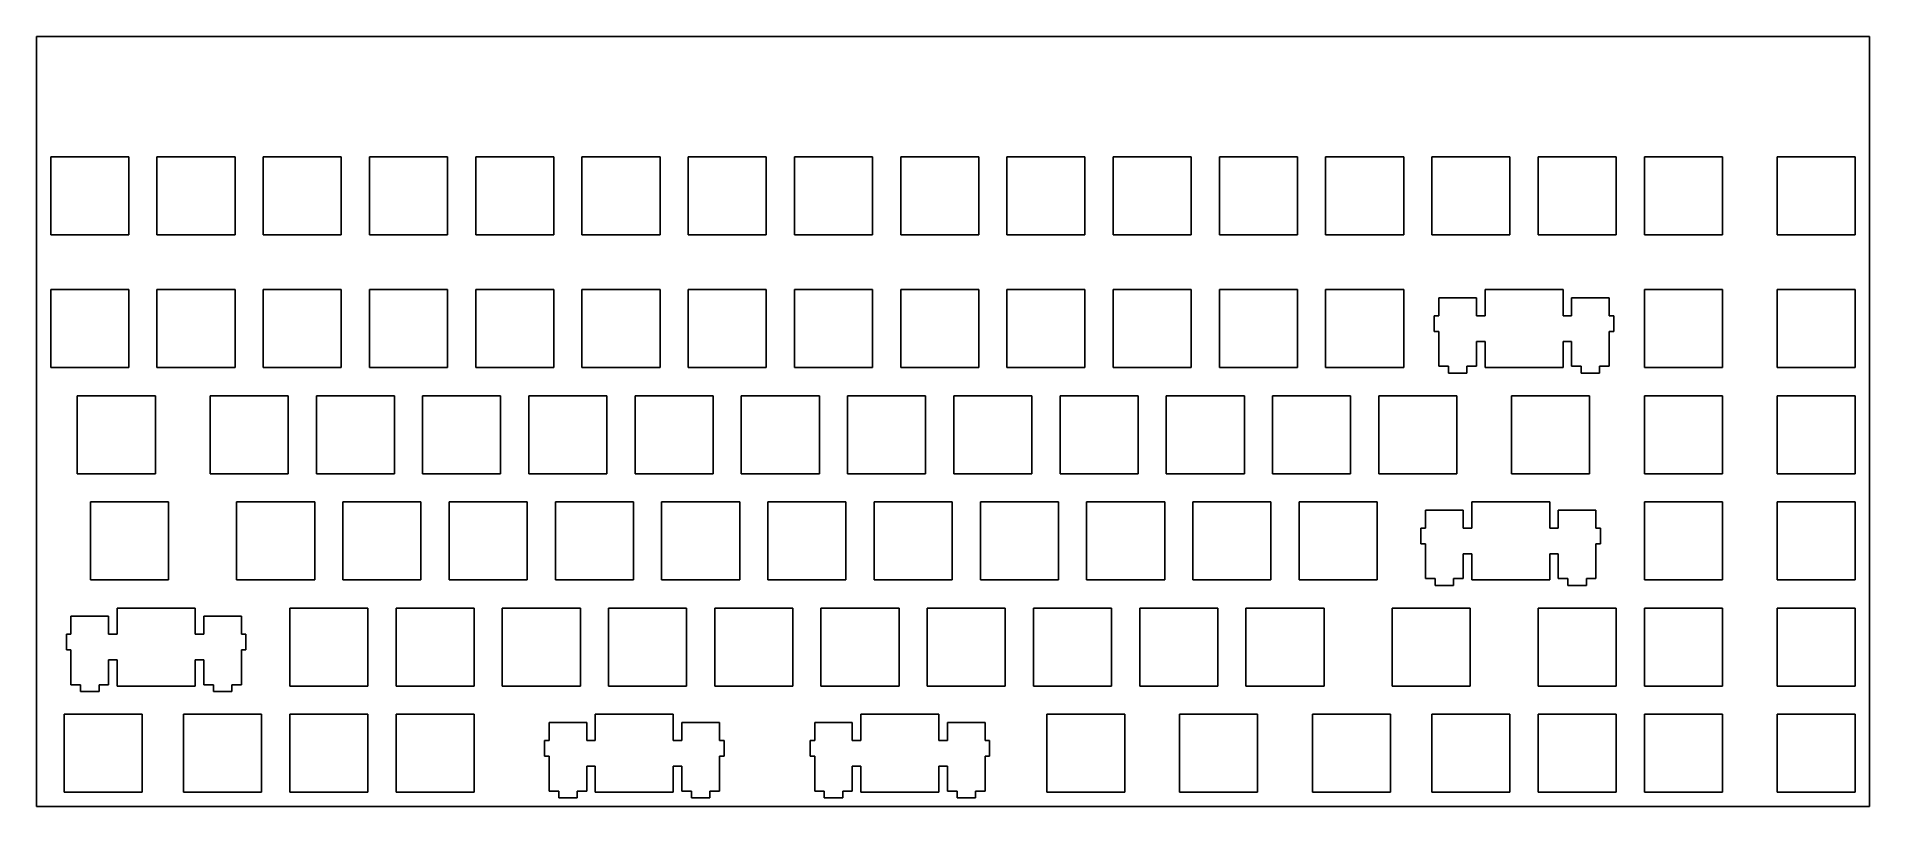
# Model space of a CAD drawing. Extents: x 0 to 329, y 0 to 139.
import ezdxf

# ---------------------------------------------------------------- set-up
doc = ezdxf.new("R2010")
doc.units = 0
doc.layers.get('0').update_dxf_attribs({"linetype": 'CONTINUOUS'})

msp = doc.modelspace()

# ---------------------------------------------------------------- linework, layer by layer
at = {"color": 0}
for p, q in [((0.09508, 138.546), (328.708, 138.546)), ((0.09508, 0.43408), (0.09508, 138.546)), ((328.708, 138.546), (328.708, 0.43408)), ((2.61965, 116.972), (16.6192, 116.972)), ((2.61965, 102.973), (2.61965, 116.972)), ((16.6192, 116.972), (16.6192, 102.973)), ((21.6697, 116.972), (35.669, 116.972)), ((21.6697, 102.973), (21.6697, 116.972)), ((35.669, 116.972), (35.669, 102.973)), ((40.7197, 116.972), (54.719, 116.972)), ((40.7197, 102.973), (40.7197, 116.972)), ((54.719, 116.972), (54.719, 102.973)), ((59.7697, 116.972), (73.769, 116.972)), ((59.7697, 102.973), (59.7697, 116.972)), ((73.769, 116.972), (73.769, 102.973)), ((78.8197, 116.972), (92.819, 116.972)), ((78.8197, 102.973), (78.8197, 116.972)), ((92.819, 116.972), (92.819, 102.973)), ((97.8683, 116.972), (111.869, 116.972)), ((97.8683, 102.973), (97.8683, 116.972)), ((111.869, 116.972), (111.869, 102.973)), ((116.918, 116.972), (130.919, 116.972)), ((116.918, 102.973), (116.918, 116.972)), ((130.919, 116.972), (130.919, 102.973)), ((135.97, 116.972), (149.969, 116.972)), ((135.97, 102.973), (135.97, 116.972)), ((149.969, 116.972), (149.969, 102.973)), ((155.02, 116.972), (169.019, 116.972)), ((155.02, 102.973), (155.02, 116.972)), ((169.019, 116.972), (169.019, 102.973)), ((174.07, 116.972), (188.069, 116.972)), ((174.07, 102.973), (174.07, 116.972)), ((188.069, 116.972), (188.069, 102.973)), ((193.12, 116.972), (207.119, 116.972)), ((193.12, 102.973), (193.12, 116.972)), ((207.119, 116.972), (207.119, 102.973)), ((212.17, 116.972), (226.169, 116.972)), ((212.17, 102.973), (212.17, 116.972)), ((226.169, 116.972), (226.169, 102.973)), ((231.22, 116.972), (245.219, 116.972)), ((231.22, 102.973), (231.22, 116.972)), ((245.219, 116.972), (245.219, 102.973)), ((250.27, 116.972), (264.269, 116.972)), ((250.27, 102.973), (250.27, 116.972)), ((264.269, 116.972), (264.269, 102.973)), ((269.32, 116.972), (283.319, 116.972)), ((269.32, 102.973), (269.32, 116.972)), ((283.319, 116.972), (283.319, 102.973)), ((288.37, 116.972), (302.369, 116.972)), ((288.37, 102.973), (288.37, 116.972)), ((302.369, 116.972), (302.369, 102.973)), ((312.182, 116.972), (326.182, 116.972)), ((312.182, 102.973), (312.182, 116.972)), ((326.182, 116.972), (326.182, 102.973)), ((16.6192, 102.973), (2.61965, 102.973)), ((35.669, 102.973), (21.6697, 102.973)), ((54.719, 102.973), (40.7197, 102.973)), ((73.769, 102.973), (59.7697, 102.973)), ((92.819, 102.973), (78.8197, 102.973)), ((111.869, 102.973), (97.8683, 102.973)), ((130.919, 102.973), (116.918, 102.973)), ((149.969, 102.973), (135.97, 102.973)), ((169.019, 102.973), (155.02, 102.973)), ((188.069, 102.973), (174.07, 102.973)), ((207.119, 102.973), (193.12, 102.973)), ((226.169, 102.973), (212.17, 102.973)), ((245.219, 102.973), (231.22, 102.973)), ((264.269, 102.973), (250.27, 102.973)), ((283.319, 102.973), (269.32, 102.973)), ((302.369, 102.973), (288.37, 102.973)), ((326.182, 102.973), (312.182, 102.973)), ((2.61965, 93.1594), (16.6192, 93.1594)), ((2.61965, 79.1602), (2.61965, 93.1594)), ((16.6192, 93.1594), (16.6192, 79.1602)), ((21.6697, 93.1594), (35.669, 93.1594)), ((21.6697, 79.1602), (21.6697, 93.1594)), ((35.669, 93.1594), (35.669, 79.1602)), ((40.7197, 93.1594), (54.719, 93.1594)), ((40.7197, 79.1602), (40.7197, 93.1594)), ((54.719, 93.1594), (54.719, 79.1602)), ((59.7697, 93.1594), (73.769, 93.1594)), ((59.7697, 79.1602), (59.7697, 93.1594)), ((73.769, 93.1594), (73.769, 79.1602)), ((78.8197, 93.1594), (92.819, 93.1594)), ((78.8197, 79.1602), (78.8197, 93.1594)), ((92.819, 93.1594), (92.819, 79.1602)), ((97.8683, 93.1594), (111.869, 93.1594)), ((97.8683, 79.1602), (97.8683, 93.1594)), ((111.869, 93.1594), (111.869, 79.1602)), ((116.918, 93.1594), (130.919, 93.1594)), ((116.918, 79.1602), (116.918, 93.1594)), ((130.919, 93.1594), (130.919, 79.1602)), ((135.97, 93.1594), (149.969, 93.1594)), ((135.97, 79.1602), (135.97, 93.1594)), ((149.969, 93.1594), (149.969, 79.1602)), ((155.02, 93.1594), (169.019, 93.1594)), ((155.02, 79.1602), (155.02, 93.1594)), ((169.019, 93.1594), (169.019, 79.1602)), ((174.07, 93.1594), (188.069, 93.1594)), ((174.07, 79.1602), (174.07, 93.1594)), ((188.069, 93.1594), (188.069, 79.1602)), ((193.12, 93.1594), (207.119, 93.1594)), ((193.12, 79.1602), (193.12, 93.1594)), ((207.119, 93.1594), (207.119, 79.1602)), ((212.17, 93.1594), (226.169, 93.1594)), ((212.17, 79.1602), (212.17, 93.1594)), ((226.169, 93.1594), (226.169, 79.1602)), ((231.22, 93.1594), (245.219, 93.1594)), ((231.22, 79.1602), (231.22, 93.1594)), ((245.219, 93.1594), (245.219, 79.1602)), ((259.795, 93.1594), (259.795, 88.4604)), ((273.794, 93.1594), (259.795, 93.1594)), ((273.794, 88.4604), (273.794, 93.1594)), ((288.37, 93.1594), (302.369, 93.1594)), ((288.37, 79.1602), (288.37, 93.1594)), ((302.369, 93.1594), (302.369, 79.1602)), ((312.182, 93.1594), (326.182, 93.1594)), ((312.182, 79.1602), (312.182, 93.1594)), ((326.182, 93.1594), (326.182, 79.1602)), ((258.269, 91.6905), (251.52, 91.6905)), ((251.52, 91.6905), (251.52, 88.4604)), ((258.269, 88.4604), (258.269, 91.6905)), ((282.069, 91.6905), (275.32, 91.6905)), ((275.32, 91.6905), (275.32, 88.4604)), ((282.069, 88.4604), (282.069, 91.6905)), ((251.52, 88.4604), (250.694, 88.4604)), ((250.694, 88.4604), (250.694, 85.6601)), ((250.694, 85.6601), (251.52, 85.6601)), ((251.52, 85.6601), (251.52, 79.3902)), ((259.795, 88.4604), (258.269, 88.4604)), ((275.32, 88.4604), (273.794, 88.4604)), ((282.895, 88.4604), (282.069, 88.4604)), ((282.069, 79.3902), (282.069, 85.6601)), ((282.069, 85.6601), (282.895, 85.6601)), ((282.895, 85.6601), (282.895, 88.4604)), ((258.269, 79.3902), (258.269, 83.8606)), ((258.269, 83.8606), (259.795, 83.8606)), ((259.795, 83.8606), (259.795, 79.1602)), ((273.794, 79.1602), (273.794, 83.8606)), ((273.794, 83.8606), (275.32, 83.8606)), ((275.32, 83.8606), (275.32, 79.3902)), ((16.6192, 79.1602), (2.61965, 79.1602)), ((35.669, 79.1602), (21.6697, 79.1602)), ((54.719, 79.1602), (40.7197, 79.1602)), ((73.769, 79.1602), (59.7697, 79.1602)), ((92.819, 79.1602), (78.8197, 79.1602)), ((111.869, 79.1602), (97.8683, 79.1602)), ((130.919, 79.1602), (116.918, 79.1602)), ((149.969, 79.1602), (135.97, 79.1602)), ((169.019, 79.1602), (155.02, 79.1602)), ((188.069, 79.1602), (174.07, 79.1602)), ((207.119, 79.1602), (193.12, 79.1602)), ((226.169, 79.1602), (212.17, 79.1602)), ((245.219, 79.1602), (231.22, 79.1602)), ((251.52, 79.3902), (253.243, 79.3902)), ((253.243, 79.3902), (253.243, 78.19)), ((256.544, 78.19), (256.544, 79.3902)), ((256.544, 79.3902), (258.269, 79.3902)), ((259.795, 79.1602), (273.794, 79.1602)), ((275.32, 79.3902), (277.045, 79.3902)), ((277.045, 79.3902), (277.045, 78.19)), ((280.344, 78.19), (280.344, 79.3902)), ((280.344, 79.3902), (282.069, 79.3902)), ((302.369, 79.1602), (288.37, 79.1602)), ((326.182, 79.1602), (312.182, 79.1602)), ((253.243, 78.19), (256.544, 78.19)), ((277.045, 78.19), (280.344, 78.19)), ((7.38216, 74.1094), (21.3817, 74.1094)), ((7.38216, 60.1102), (7.38216, 74.1094)), ((21.3817, 74.1094), (21.3817, 60.1102)), ((31.1947, 74.1094), (45.194, 74.1094)), ((31.1947, 60.1102), (31.1947, 74.1094)), ((45.194, 74.1094), (45.194, 60.1102)), ((50.2447, 74.1094), (64.244, 74.1094)), ((50.2447, 60.1102), (50.2447, 74.1094)), ((64.244, 74.1094), (64.244, 60.1102)), ((69.2947, 74.1094), (83.294, 74.1094)), ((69.2947, 60.1102), (69.2947, 74.1094)), ((83.294, 74.1094), (83.294, 60.1102)), ((88.3447, 74.1094), (102.344, 74.1094)), ((88.3447, 60.1102), (88.3447, 74.1094)), ((102.344, 74.1094), (102.344, 60.1102)), ((107.395, 74.1094), (121.394, 74.1094)), ((107.395, 60.1102), (107.395, 74.1094)), ((121.394, 74.1094), (121.394, 60.1102)), ((126.445, 74.1094), (140.444, 74.1094)), ((126.445, 60.1102), (126.445, 74.1094)), ((140.444, 74.1094), (140.444, 60.1102)), ((145.495, 74.1094), (159.494, 74.1094)), ((145.495, 60.1102), (145.495, 74.1094)), ((159.494, 74.1094), (159.494, 60.1102)), ((164.545, 74.1094), (178.544, 74.1094)), ((164.545, 60.1102), (164.545, 74.1094)), ((178.544, 74.1094), (178.544, 60.1102)), ((183.595, 74.1094), (197.594, 74.1094)), ((183.595, 60.1102), (183.595, 74.1094)), ((197.594, 74.1094), (197.594, 60.1102)), ((202.645, 74.1094), (216.644, 74.1094)), ((202.645, 60.1102), (202.645, 74.1094)), ((216.644, 74.1094), (216.644, 60.1102)), ((221.695, 74.1094), (235.694, 74.1094)), ((221.695, 60.1102), (221.695, 74.1094)), ((235.694, 74.1094), (235.694, 60.1102)), ((240.745, 74.1094), (254.744, 74.1094)), ((240.745, 60.1102), (240.745, 74.1094)), ((254.744, 74.1094), (254.744, 60.1102)), ((264.557, 74.1094), (278.557, 74.1094)), ((264.557, 60.1102), (264.557, 74.1094)), ((278.557, 74.1094), (278.557, 60.1102)), ((288.37, 74.1094), (302.369, 74.1094)), ((288.37, 60.1102), (288.37, 74.1094)), ((302.369, 74.1094), (302.369, 60.1102)), ((312.182, 74.1094), (326.182, 74.1094)), ((312.182, 60.1102), (312.182, 74.1094)), ((326.182, 74.1094), (326.182, 60.1102)), ((21.3817, 60.1102), (7.38216, 60.1102)), ((45.194, 60.1102), (31.1947, 60.1102)), ((64.244, 60.1102), (50.2447, 60.1102)), ((83.294, 60.1102), (69.2947, 60.1102)), ((102.344, 60.1102), (88.3447, 60.1102)), ((121.394, 60.1102), (107.395, 60.1102)), ((140.444, 60.1102), (126.445, 60.1102)), ((159.494, 60.1102), (145.495, 60.1102)), ((178.544, 60.1102), (164.545, 60.1102)), ((197.594, 60.1102), (183.595, 60.1102)), ((216.644, 60.1102), (202.645, 60.1102)), ((235.694, 60.1102), (221.695, 60.1102)), ((254.744, 60.1102), (240.745, 60.1102)), ((278.557, 60.1102), (264.557, 60.1102)), ((302.369, 60.1102), (288.37, 60.1102)), ((326.182, 60.1102), (312.182, 60.1102)), ((9.76203, 55.0594), (23.7629, 55.0594)), ((9.76203, 41.0602), (9.76203, 55.0594)), ((23.7629, 55.0594), (23.7629, 41.0602)), ((35.9572, 55.0594), (49.9565, 55.0594)), ((35.9572, 41.0602), (35.9572, 55.0594)), ((49.9565, 55.0594), (49.9565, 41.0602)), ((55.0072, 55.0594), (69.0065, 55.0594)), ((55.0072, 41.0602), (55.0072, 55.0594)), ((69.0065, 55.0594), (69.0065, 41.0602)), ((74.0572, 55.0594), (88.0565, 55.0594)), ((74.0572, 41.0602), (74.0572, 55.0594)), ((88.0565, 55.0594), (88.0565, 41.0602)), ((93.1072, 55.0594), (107.107, 55.0594)), ((93.1072, 41.0602), (93.1072, 55.0594)), ((107.107, 55.0594), (107.107, 41.0602)), ((112.157, 55.0594), (126.157, 55.0594)), ((112.157, 41.0602), (112.157, 55.0594)), ((126.157, 55.0594), (126.157, 41.0602)), ((131.207, 55.0594), (145.207, 55.0594)), ((131.207, 41.0602), (131.207, 55.0594)), ((145.207, 55.0594), (145.207, 41.0602)), ((150.257, 55.0594), (164.257, 55.0594)), ((150.257, 41.0602), (150.257, 55.0594)), ((164.257, 55.0594), (164.257, 41.0602)), ((169.307, 55.0594), (183.307, 55.0594)), ((169.307, 41.0602), (169.307, 55.0594)), ((183.307, 55.0594), (183.307, 41.0602)), ((188.357, 55.0594), (202.357, 55.0594)), ((188.357, 41.0602), (188.357, 55.0594)), ((202.357, 55.0594), (202.357, 41.0602)), ((207.407, 55.0594), (221.407, 55.0594)), ((207.407, 41.0602), (207.407, 55.0594)), ((221.407, 55.0594), (221.407, 41.0602)), ((226.457, 55.0594), (240.457, 55.0594)), ((226.457, 41.0602), (226.457, 55.0594)), ((240.457, 55.0594), (240.457, 41.0602)), ((255.888, 53.5905), (249.137, 53.5905)), ((249.137, 53.5905), (249.137, 50.3604)), ((255.888, 50.3604), (255.888, 53.5905)), ((257.412, 55.0594), (257.412, 50.3604)), ((271.413, 55.0594), (257.412, 55.0594)), ((271.413, 50.3604), (271.413, 55.0594)), ((279.688, 53.5905), (272.937, 53.5905)), ((272.937, 53.5905), (272.937, 50.3604)), ((279.688, 50.3604), (279.688, 53.5905)), ((288.37, 55.0594), (302.369, 55.0594)), ((288.37, 41.0602), (288.37, 55.0594)), ((302.369, 55.0594), (302.369, 41.0602)), ((312.182, 55.0594), (326.182, 55.0594)), ((312.182, 41.0602), (312.182, 55.0594)), ((326.182, 55.0594), (326.182, 41.0602)), ((249.137, 50.3604), (248.313, 50.3604)), ((248.313, 50.3604), (248.313, 47.5601)), ((257.412, 50.3604), (255.888, 50.3604)), ((272.937, 50.3604), (271.413, 50.3604)), ((280.512, 50.3604), (279.688, 50.3604)), ((280.512, 47.5601), (280.512, 50.3604)), ((248.313, 47.5601), (249.137, 47.5601)), ((249.137, 47.5601), (249.137, 41.2902)), ((279.688, 41.2902), (279.688, 47.5601)), ((279.688, 47.5601), (280.512, 47.5601)), ((255.888, 41.2902), (255.888, 45.7606)), ((255.888, 45.7606), (257.412, 45.7606)), ((257.412, 45.7606), (257.412, 41.0602)), ((271.413, 41.0602), (271.413, 45.7606)), ((271.413, 45.7606), (272.937, 45.7606)), ((272.937, 45.7606), (272.937, 41.2902)), ((23.7629, 41.0602), (9.76203, 41.0602)), ((49.9565, 41.0602), (35.9572, 41.0602)), ((69.0065, 41.0602), (55.0072, 41.0602)), ((88.0565, 41.0602), (74.0572, 41.0602)), ((107.107, 41.0602), (93.1072, 41.0602)), ((126.157, 41.0602), (112.157, 41.0602)), ((145.207, 41.0602), (131.207, 41.0602)), ((164.257, 41.0602), (150.257, 41.0602)), ((183.307, 41.0602), (169.307, 41.0602)), ((202.357, 41.0602), (188.357, 41.0602)), ((221.407, 41.0602), (207.407, 41.0602)), ((240.457, 41.0602), (226.457, 41.0602)), ((249.137, 41.2902), (250.862, 41.2902)), ((250.862, 41.2902), (250.862, 40.09)), ((250.862, 40.09), (254.161, 40.09)), ((254.161, 40.09), (254.161, 41.2902)), ((254.161, 41.2902), (255.888, 41.2902)), ((257.412, 41.0602), (271.413, 41.0602)), ((272.937, 41.2902), (274.662, 41.2902)), ((274.662, 41.2902), (274.662, 40.09)), ((274.662, 40.09), (277.963, 40.09)), ((277.963, 40.09), (277.963, 41.2902)), ((277.963, 41.2902), (279.688, 41.2902)), ((302.369, 41.0602), (288.37, 41.0602)), ((326.182, 41.0602), (312.182, 41.0602)), ((13.0004, 34.5405), (6.2508, 34.5405)), ((6.2508, 34.5405), (6.2508, 31.3104)), ((13.0004, 31.3104), (13.0004, 34.5405)), ((14.5259, 36.0094), (14.5259, 31.3104)), ((28.5254, 36.0094), (14.5259, 36.0094)), ((28.5254, 31.3104), (28.5254, 36.0094)), ((36.8004, 34.5405), (30.0509, 34.5405)), ((30.0509, 34.5405), (30.0509, 31.3104)), ((36.8004, 31.3104), (36.8004, 34.5405)), ((45.4822, 36.0094), (59.4815, 36.0094)), ((45.4822, 22.01), (45.4822, 36.0094)), ((59.4815, 36.0094), (59.4815, 22.01)), ((64.5322, 36.0094), (78.5315, 36.0094)), ((64.5322, 22.01), (64.5322, 36.0094)), ((78.5315, 36.0094), (78.5315, 22.01)), ((83.5822, 36.0094), (97.5815, 36.0094)), ((83.5822, 22.01), (83.5822, 36.0094)), ((97.5815, 36.0094), (97.5815, 22.01)), ((102.632, 36.0094), (116.632, 36.0094)), ((102.632, 22.01), (102.632, 36.0094)), ((116.632, 36.0094), (116.632, 22.01)), ((121.682, 36.0094), (135.682, 36.0094)), ((121.682, 22.01), (121.682, 36.0094)), ((135.682, 36.0094), (135.682, 22.01)), ((140.732, 36.0094), (154.732, 36.0094)), ((140.732, 22.01), (140.732, 36.0094)), ((154.732, 36.0094), (154.732, 22.01)), ((159.782, 36.0094), (173.782, 36.0094)), ((159.782, 22.01), (159.782, 36.0094)), ((173.782, 36.0094), (173.782, 22.01)), ((178.832, 36.0094), (192.832, 36.0094)), ((178.832, 22.01), (178.832, 36.0094)), ((192.832, 36.0094), (192.832, 22.01)), ((197.882, 36.0094), (211.882, 36.0094)), ((197.882, 22.01), (197.882, 36.0094)), ((211.882, 36.0094), (211.882, 22.01)), ((216.932, 36.0094), (230.932, 36.0094)), ((216.932, 22.01), (216.932, 36.0094)), ((230.932, 36.0094), (230.932, 22.01)), ((243.126, 36.0094), (257.125, 36.0094)), ((243.126, 22.01), (243.126, 36.0094)), ((257.125, 36.0094), (257.125, 22.01)), ((269.32, 36.0094), (283.319, 36.0094)), ((269.32, 22.01), (269.32, 36.0094)), ((283.319, 36.0094), (283.319, 22.01)), ((288.37, 36.0094), (302.369, 36.0094)), ((288.37, 22.01), (288.37, 36.0094)), ((302.369, 36.0094), (302.369, 22.01)), ((312.182, 36.0094), (326.182, 36.0094)), ((312.182, 22.01), (312.182, 36.0094)), ((326.182, 36.0094), (326.182, 22.01)), ((6.2508, 31.3104), (5.42533, 31.3104)), ((5.42533, 31.3104), (5.42533, 28.5102)), ((14.5259, 31.3104), (13.0004, 31.3104)), ((30.0509, 31.3104), (28.5254, 31.3104)), ((37.6259, 31.3104), (36.8004, 31.3104)), ((37.6259, 28.5102), (37.6259, 31.3104)), ((5.42533, 28.5102), (6.2508, 28.5102)), ((6.2508, 28.5102), (6.2508, 22.2402)), ((13.0004, 22.2402), (13.0004, 26.7105)), ((13.0004, 26.7105), (14.5259, 26.7105)), ((14.5259, 26.7105), (14.5259, 22.01)), ((28.5254, 22.01), (28.5254, 26.7105)), ((28.5254, 26.7105), (30.0509, 26.7105)), ((30.0509, 26.7105), (30.0509, 22.2402)), ((36.8004, 22.2402), (36.8004, 28.5102)), ((36.8004, 28.5102), (37.6259, 28.5102)), ((6.2508, 22.2402), (7.97609, 22.2402)), ((7.97609, 22.2402), (7.97609, 21.0399)), ((7.97609, 21.0399), (11.2751, 21.0399)), ((11.2751, 21.0399), (11.2751, 22.2402)), ((11.2751, 22.2402), (13.0004, 22.2402)), ((14.5259, 22.01), (28.5254, 22.01)), ((30.0509, 22.2402), (31.7748, 22.2402)), ((31.7748, 22.2402), (31.7748, 21.0399)), ((31.7748, 21.0399), (35.0752, 21.0399)), ((35.0752, 21.0399), (35.0752, 22.2402)), ((35.0752, 22.2402), (36.8004, 22.2402)), ((59.4815, 22.01), (45.4822, 22.01)), ((78.5315, 22.01), (64.5322, 22.01)), ((97.5815, 22.01), (83.5822, 22.01)), ((116.632, 22.01), (102.632, 22.01)), ((135.682, 22.01), (121.682, 22.01)), ((154.732, 22.01), (140.732, 22.01)), ((173.782, 22.01), (159.782, 22.01)), ((192.832, 22.01), (178.832, 22.01)), ((211.882, 22.01), (197.882, 22.01)), ((230.932, 22.01), (216.932, 22.01)), ((257.125, 22.01), (243.126, 22.01)), ((283.319, 22.01), (269.32, 22.01)), ((302.369, 22.01), (288.37, 22.01)), ((326.182, 22.01), (312.182, 22.01)), ((5.00091, 16.9595), (19.0004, 16.9595)), ((5.00091, 2.96003), (5.00091, 16.9595)), ((19.0004, 16.9595), (19.0004, 2.96003)), ((26.4322, 16.9595), (40.4315, 16.9595)), ((26.4322, 2.96003), (26.4322, 16.9595)), ((40.4315, 16.9595), (40.4315, 2.96003)), ((45.4822, 16.9595), (59.4815, 16.9595)), ((45.4822, 2.96003), (45.4822, 16.9595)), ((59.4815, 16.9595), (59.4815, 2.96003)), ((64.5322, 16.9595), (78.5315, 16.9595)), ((64.5322, 2.96003), (64.5322, 16.9595)), ((78.5315, 16.9595), (78.5315, 2.96003)), ((100.251, 16.9595), (100.251, 12.2604)), ((114.25, 16.9595), (100.251, 16.9595)), ((114.25, 12.2604), (114.25, 16.9595)), ((147.876, 16.9595), (147.876, 12.2604)), ((161.875, 16.9595), (147.876, 16.9595)), ((161.875, 12.2604), (161.875, 16.9595)), ((181.212, 16.9595), (195.213, 16.9595)), ((181.212, 2.96003), (181.212, 16.9595)), ((195.213, 16.9595), (195.213, 2.96003)), ((205.026, 16.9595), (219.025, 16.9595)), ((205.026, 2.96003), (205.026, 16.9595)), ((219.025, 16.9595), (219.025, 2.96003)), ((228.837, 16.9595), (242.838, 16.9595)), ((228.837, 2.96003), (228.837, 16.9595)), ((242.838, 16.9595), (242.838, 2.96003)), ((250.27, 16.9595), (264.269, 16.9595)), ((250.27, 2.96003), (250.27, 16.9595)), ((264.269, 16.9595), (264.269, 2.96003)), ((269.32, 16.9595), (283.319, 16.9595)), ((269.32, 2.96003), (269.32, 16.9595)), ((283.319, 16.9595), (283.319, 2.96003)), ((288.37, 16.9595), (302.369, 16.9595)), ((288.37, 2.96003), (288.37, 16.9595)), ((302.369, 16.9595), (302.369, 2.96003)), ((312.182, 16.9595), (326.182, 16.9595)), ((312.182, 2.96003), (312.182, 16.9595)), ((326.182, 16.9595), (326.182, 2.96003)), ((98.7256, 15.4905), (91.9759, 15.4905)), ((91.9759, 15.4905), (91.9759, 12.2604)), ((98.7256, 12.2604), (98.7256, 15.4905)), ((122.525, 15.4905), (115.776, 15.4905)), ((115.776, 15.4905), (115.776, 12.2604)), ((122.525, 12.2604), (122.525, 15.4905)), ((146.351, 15.4905), (139.601, 15.4905)), ((139.601, 15.4905), (139.601, 12.2604)), ((146.351, 12.2604), (146.351, 15.4905)), ((170.15, 15.4905), (163.401, 15.4905)), ((163.401, 15.4905), (163.401, 12.2604)), ((170.15, 12.2604), (170.15, 15.4905)), ((91.9759, 12.2604), (91.1504, 12.2604)), ((91.1504, 12.2604), (91.1504, 9.46023)), ((100.251, 12.2604), (98.7256, 12.2604)), ((115.776, 12.2604), (114.25, 12.2604)), ((123.351, 12.2604), (122.525, 12.2604)), ((123.351, 9.46023), (123.351, 12.2604)), ((139.601, 12.2604), (138.775, 12.2604)), ((138.775, 12.2604), (138.775, 9.46023)), ((147.876, 12.2604), (146.351, 12.2604)), ((163.401, 12.2604), (161.875, 12.2604)), ((170.976, 12.2604), (170.15, 12.2604)), ((170.976, 9.46023), (170.976, 12.2604)), ((91.1504, 9.46023), (91.9759, 9.46023)), ((91.9759, 9.46023), (91.9759, 3.19016)), ((98.7256, 3.19016), (98.7256, 7.6605)), ((98.7256, 7.6605), (100.251, 7.6605)), ((100.251, 7.6605), (100.251, 2.96003)), ((114.25, 2.96003), (114.25, 7.6605)), ((114.25, 7.6605), (115.776, 7.6605)), ((115.776, 7.6605), (115.776, 3.19016)), ((122.525, 3.19016), (122.525, 9.46023)), ((122.525, 9.46023), (123.351, 9.46023)), ((138.775, 9.46023), (139.601, 9.46023)), ((139.601, 9.46023), (139.601, 3.19016)), ((146.351, 3.19016), (146.351, 7.6605)), ((146.351, 7.6605), (147.876, 7.6605)), ((147.876, 7.6605), (147.876, 2.96003)), ((161.875, 2.96003), (161.875, 7.6605)), ((161.875, 7.6605), (163.401, 7.6605)), ((163.401, 7.6605), (163.401, 3.19016)), ((170.15, 3.19016), (170.15, 9.46023)), ((170.15, 9.46023), (170.976, 9.46023)), ((328.708, 0.43408), (0.09508, 0.43408)), ((19.0004, 2.96003), (5.00091, 2.96003)), ((40.4315, 2.96003), (26.4322, 2.96003)), ((59.4815, 2.96003), (45.4822, 2.96003)), ((78.5315, 2.96003), (64.5322, 2.96003)), ((91.9759, 3.19016), (93.701, 3.19016)), ((93.701, 3.19016), (93.701, 1.98989)), ((93.701, 1.98989), (97.0001, 1.98989)), ((97.0001, 1.98989), (97.0001, 3.19016)), ((97.0001, 3.19016), (98.7256, 3.19016)), ((100.251, 2.96003), (114.25, 2.96003)), ((115.776, 3.19016), (117.5, 3.19016)), ((117.5, 3.19016), (117.5, 1.98989)), ((117.5, 1.98989), (120.8, 1.98989)), ((120.8, 1.98989), (120.8, 3.19016)), ((120.8, 3.19016), (122.525, 3.19016)), ((139.601, 3.19016), (141.326, 3.19016)), ((141.326, 3.19016), (141.326, 1.98989)), ((141.326, 1.98989), (144.625, 1.98989)), ((144.625, 1.98989), (144.625, 3.19016)), ((144.625, 3.19016), (146.351, 3.19016)), ((147.876, 2.96003), (161.875, 2.96003)), ((163.401, 3.19016), (165.125, 3.19016)), ((165.125, 3.19016), (165.125, 1.98989)), ((165.125, 1.98989), (168.425, 1.98989)), ((168.425, 1.98989), (168.425, 3.19016)), ((168.425, 3.19016), (170.15, 3.19016)), ((195.213, 2.96003), (181.212, 2.96003)), ((219.025, 2.96003), (205.026, 2.96003)), ((242.838, 2.96003), (228.837, 2.96003)), ((264.269, 2.96003), (250.27, 2.96003)), ((283.319, 2.96003), (269.32, 2.96003)), ((302.369, 2.96003), (288.37, 2.96003)), ((326.182, 2.96003), (312.182, 2.96003))]:
    msp.add_line(p, q, dxfattribs=at)

doc.saveas('drawing.dxf')
